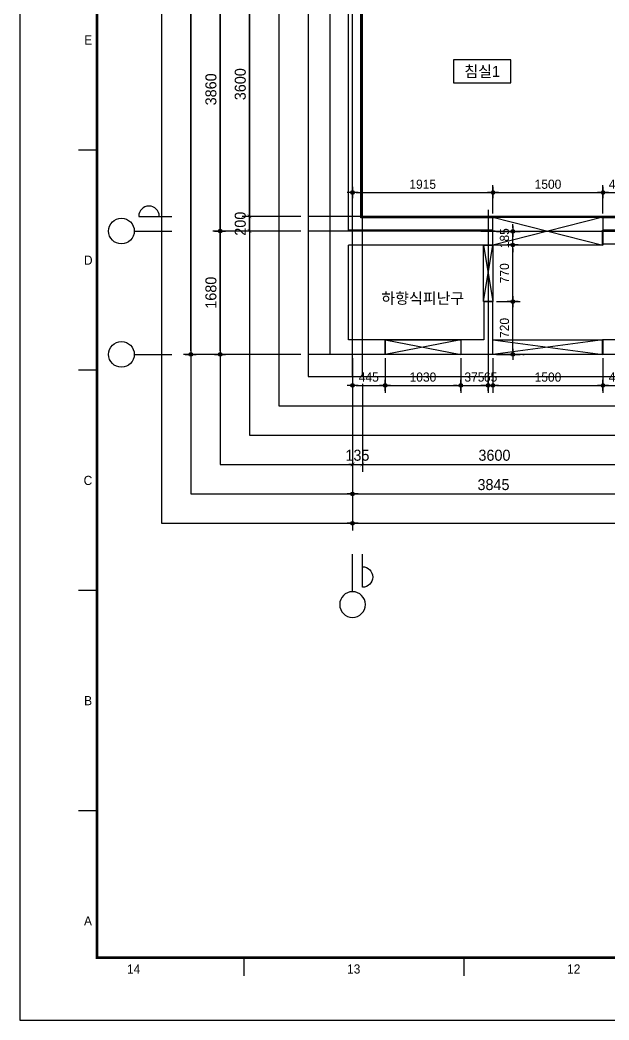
# Model space of a CAD drawing. Header units: millimetres. Extents: x 0 to 92204, y -190080 to 23760.
# Drawn here: x 0 to 8031, y -190080 to -176458 of the extents above; entities that cross this region are included whole.
import ezdxf
from ezdxf.enums import TextEntityAlignment as Align

# ---------------------------------------------------------------- set-up
doc = ezdxf.new("R2010")
doc.units = ezdxf.units.MM
doc.header["$LTSCALE"] = 100
doc.linetypes.add('AUDIT_D_220706163347-0', pattern=[0])
doc.linetypes.add('CEN', pattern=[62, 60, -1, 0, -1])
doc.layers.get('defpoints').update_dxf_attribs({"color": 139})
for name, color, linetype in [('A-치수', 7, 'AUDIT_D_220706163347-0'), ('AA-BORD-FORM', 7, 'Continuous'), ('AA-BORD-TEXT', 3, 'Continuous'), ('AA-XXXX-DIMS', 7, 'Continuous'), ('CEN_CON', 1, 'CEN'), ('CEN_WALL', 12, 'CEN'), ('CONC', 2, 'Continuous'), ('DIM', 7, 'AUDIT_D_220706163347-0'), ('ELE3_CON', 7, 'Continuous'), ('MC', 135, 'Continuous'), ('WAL', 3, 'Continuous'), ('WAL_DRY', 7, 'Continuous'), ('실명', 3, 'AUDIT_D_220706163347-0'), ('실명박스', 7, 'AUDIT_D_220706163347-0'), ('창호-open', 4, 'Continuous')]:
    doc.layers.add(name, color=color, linetype=linetype)
doc.styles.add('HAUD01', font='Dotum.ttf')
doc.styles.add('돋움', font='Dotum.ttf')
doc.styles.add('맑은고딕', font='malgun.ttf', dxfattribs={"width": 0.9})
doc.dimstyles.new('DIM-50', dxfattribs={"dimscale": 50, "dimtxt": 3, "dimasz": 1, "dimexe": 2, "dimexo": 2, "dimgap": 1, "dimtad": 1, "dimdec": 0, "dimzin": 0, "dimdsep": 46, "dimtxsty": '맑은고딕', "dimblk1": 'DIMDOT', "dimblk2": 'DIMDOT', "dimsah": 1, "dimcen": 0.09, "dimdle": 2, "dimclrd": 7, "dimclre": 7, "dimclrt": 3, "dimadec": 0, "dimazin": 0, "dimtfac": 1, "dimtdec": 0, "dimtix": 1, "dimtmove": 2, "dimatfit": 3, "dimldrblk": 'DIMDOT', "dimfxl": 1, "dimtolj": 1, "dimtzin": 0, "dimarcsym": 0})
doc.dimstyles.new('MCDIM-50', dxfattribs={"dimscale": 50, "dimtxt": 3, "dimasz": 1, "dimexe": 2, "dimexo": 2, "dimgap": 1, "dimtad": 1, "dimdec": 0, "dimzin": 0, "dimdsep": 46, "dimtxsty": '맑은고딕', "dimblk1": 'ARCHTICK', "dimblk2": 'ARCHTICK', "dimsah": 1, "dimcen": 0.09, "dimdle": 2, "dimclrd": 7, "dimclre": 7, "dimclrt": 3, "dimadec": 0, "dimazin": 0, "dimtfac": 1, "dimtdec": 0, "dimtix": 1, "dimtmove": 2, "dimatfit": 3, "dimldrblk": 'ARCHTICK', "dimfxl": 1, "dimtolj": 1, "dimtzin": 0, "dimarcsym": 0})
doc.dimstyles.new('내부100', dxfattribs={"dimscale": 50, "dimtxt": 2.5, "dimasz": 1, "dimexe": 2, "dimexo": 1, "dimgap": 1, "dimtad": 1, "dimdec": 0, "dimzin": 0, "dimdsep": 46, "dimtxsty": '돋움', "dimblk1": 'DIMDOT', "dimblk2": 'DIMDOT', "dimsah": 1, "dimcen": 0.09, "dimdle": 2, "dimclrd": 7, "dimclre": 7, "dimclrt": 3, "dimadec": 0, "dimazin": 0, "dimtfac": 1, "dimtdec": 0, "dimtix": 1, "dimtmove": 2, "dimatfit": 3, "dimldrblk": 'DIMDOT', "dimfxl": 1, "dimtolj": 1, "dimtzin": 0, "dimarcsym": 0})

# ---------------------------------------------------------------- blocks, each defined once
blk = doc.blocks.new('U-131B(기본)', base_point=(-85340, -187586))
at = {"layer": 'CEN_CON'}
for p, q in [((-85340, -187886), (-85340, -176951)), ((-83395, -185906), (-85945, -185906)), ((-70710, -187586), (-85945, -187586))]:
    blk.add_line(p, q, dxfattribs=at)
at = {"layer": 'CEN_WALL'}
for p, q in [((-83490, -185616), (-83490, -187886)), ((-81285, -185911), (-83590, -185911))]:
    blk.add_line(p, q, dxfattribs=at)
at = {"layer": 'CONC'}
for p, q in [((-85645, -187586), (-85645, -177841)), ((-85395, -185896), (-85395, -178041)), ((-83430, -185896), (-85395, -185896)), ((-83430, -185896), (-83430, -186096)), ((-85395, -187386), (-85395, -186096)), ((-83430, -186096), (-85395, -186096)), ((-83550, -186866), (-83550, -187386)), ((-83550, -186866), (-83430, -186866)), ((-83430, -186866), (-83430, -187586)), ((-84895, -187386), (-85395, -187386)), ((-84895, -187386), (-84895, -187586)), ((-83550, -187386), (-83865, -187386)), ((-83865, -187386), (-83865, -187586)), ((-80935, -187386), (-81930, -187386)), ((-81930, -187586), (-81930, -187386)), ((-84895, -187586), (-85645, -187586)), ((-83430, -187586), (-83865, -187586)), ((-80935, -187586), (-81930, -187586))]:
    blk.add_line(p, q, dxfattribs=at)
at = {"layer": 'ELE3_CON'}
for p, q in [((-83865, -187386), (-84895, -187386)), ((-83430, -187386), (-81930, -187386)), ((-83865, -187586), (-84895, -187586))]:
    blk.add_line(p, q, dxfattribs=at)
at = {"layer": 'MC'}
for p, q in [((-85205, -187886), (-85205, -176951)), ((-81285, -185706), (-85945, -185706))]:
    blk.add_line(p, q, dxfattribs=at)
at = {"layer": 'WAL'}
for p, q in [((-81575, -185896), (-81930, -185896)), ((-81930, -186086), (-81930, -185896)), ((-81765, -186086), (-81930, -186086))]:
    blk.add_line(p, q, dxfattribs=at)
at = {"layer": 'WAL_DRY'}
for p, q in [((-85225, -185726), (-85225, -179626)), ((-85215, -185716), (-85215, -179636)), ((-83415, -185726), (-85225, -185726)), ((-83415, -185716), (-85215, -185716)), ((-81595, -185716), (-81945, -185716)), ((-81595, -185726), (-81945, -185726))]:
    blk.add_line(p, q, dxfattribs=at)
blk = doc.blocks.new('중심')
at = {"layer": 'DIM'}
blk.add_line((-350, 0), (0, 0), dxfattribs=at)
blk.add_circle((-470, 0), 120, dxfattribs=at)
blk = doc.blocks.new('DIMDOT')
at = {"layer": 'AA-XXXX-DIMS'}
for p, q in [((-1.5, 0), (1.5, 0)), ((0, -1.5), (0, 1.5))]:
    blk.add_line(p, q, dxfattribs=at)
for radius in [0.5, 0.25]:
    blk.add_circle((0, 0), radius, dxfattribs=at)
blk = doc.blocks.new('*D2534')
at = {"layer": 'defpoints', "color": 0, "transparency": 16777216}
for p in [(2729, -203093), (3929, -203093), (3929, -204773)]:
    blk.add_point(p, dxfattribs=at)
at = {"layer": 'DIM', "color": 7, "lineweight": -2, "transparency": 16777216}
for p, q in [((3829, -203093), (2629, -203093)), ((2729, -204723), (2729, -203143)), ((3829, -204773), (2629, -204773))]:
    blk.add_line(p, q, dxfattribs=at)
at = {"layer": 'DIM', "color": 7, "lineweight": -2, "transparency": 16777216, "xscale": 50, "yscale": 50, "zscale": 50}
for p, rotation in [((2729, -203093), 90), ((2729, -204773), 270)]:
    blk.add_blockref('DIMDOT', p, dxfattribs=dict(at, rotation=rotation))
at = {"layer": 'DIM', "color": 3, "transparency": 16777216, "insert": (2604, -203933), "char_height": 150, "attachment_point": 5, "rotation": 90, "style": 'HAUD01'}
blk.add_mtext('\\A1;1680', dxfattribs=at)
blk = doc.blocks.new('*D2535')
at = {"layer": 'defpoints', "color": 0, "transparency": 16777216}
for p in [(2729, -199233), (3929, -199233), (3929, -203093)]:
    blk.add_point(p, dxfattribs=at)
at = {"layer": 'DIM', "color": 7, "lineweight": -2, "transparency": 16777216}
for p, q in [((3829, -199233), (2629, -199233)), ((2729, -203043), (2729, -199283)), ((3829, -203093), (2629, -203093))]:
    blk.add_line(p, q, dxfattribs=at)
at = {"layer": 'DIM', "color": 7, "lineweight": -2, "transparency": 16777216, "xscale": 50, "yscale": 50, "zscale": 50}
for p, rotation in [((2729, -199233), 90), ((2729, -203093), 270)]:
    blk.add_blockref('DIMDOT', p, dxfattribs=dict(at, rotation=rotation))
at = {"layer": 'DIM', "color": 3, "transparency": 16777216, "insert": (2604, -201163), "char_height": 150, "attachment_point": 5, "rotation": 90, "style": 'HAUD01'}
blk.add_mtext('\\A1;3860', dxfattribs=at)
blk = doc.blocks.new('*D2539')
at = {"layer": 'defpoints', "color": 0, "transparency": 16777216}
for p in [(2329, -194438), (3929, -194438), (3929, -204773)]:
    blk.add_point(p, dxfattribs=at)
at = {"layer": 'DIM', "color": 7, "lineweight": -2, "transparency": 16777216}
for p, q in [((3829, -194438), (2229, -194438)), ((2329, -204723), (2329, -194488)), ((3829, -204773), (2229, -204773))]:
    blk.add_line(p, q, dxfattribs=at)
at = {"layer": 'DIM', "color": 7, "lineweight": -2, "transparency": 16777216, "xscale": 50, "yscale": 50, "zscale": 50}
for p, rotation in [((2329, -194438), 90), ((2329, -204773), 270)]:
    blk.add_blockref('DIMDOT', p, dxfattribs=dict(at, rotation=rotation))
at = {"layer": 'DIM', "color": 3, "transparency": 16777216, "insert": (2204, -199606), "char_height": 150, "attachment_point": 5, "rotation": 90, "style": 'HAUD01'}
blk.add_mtext('\\A1;10335', dxfattribs=at)
blk = doc.blocks.new('*D2540')
at = {"layer": 'defpoints', "color": 0, "transparency": 16777216}
for p in [(4534, -205073), (8379, -205073), (8379, -206673)]:
    blk.add_point(p, dxfattribs=at)
at = {"layer": 'DIM', "color": 7, "lineweight": -2, "transparency": 16777216}
for p, q in [((4534, -205173), (4534, -206773)), ((8379, -205173), (8379, -206773)), ((4584, -206673), (8329, -206673))]:
    blk.add_line(p, q, dxfattribs=at)
at = {"layer": 'DIM', "color": 7, "lineweight": -2, "transparency": 16777216, "xscale": 50, "yscale": 50, "zscale": 50, "rotation": 180}
blk.add_blockref('DIMDOT', (4534, -206673), dxfattribs=at)
at = {"layer": 'DIM', "color": 7, "lineweight": -2, "transparency": 16777216, "xscale": 50, "yscale": 50, "zscale": 50}
blk.add_blockref('DIMDOT', (8379, -206673), dxfattribs=at)
at = {"layer": 'DIM', "color": 3, "transparency": 16777216, "insert": (6456, -206548), "char_height": 150, "attachment_point": 5, "style": 'HAUD01'}
blk.add_mtext('\\A1;3845', dxfattribs=at)
blk = doc.blocks.new('*D2548')
at = {"layer": 'defpoints', "color": 0, "transparency": 16777216}
for p in [(4534, -205073), (30049, -205073), (30049, -207073)]:
    blk.add_point(p, dxfattribs=at)
at = {"layer": 'DIM', "color": 7, "lineweight": -2, "transparency": 16777216}
for p, q in [((4534, -205173), (4534, -207173)), ((30049, -205173), (30049, -207173)), ((4584, -207073), (29999, -207073))]:
    blk.add_line(p, q, dxfattribs=at)
at = {"layer": 'DIM', "color": 7, "lineweight": -2, "transparency": 16777216, "xscale": 50, "yscale": 50, "zscale": 50, "rotation": 180}
blk.add_blockref('DIMDOT', (4534, -207073), dxfattribs=at)
at = {"layer": 'DIM', "color": 7, "lineweight": -2, "transparency": 16777216, "xscale": 50, "yscale": 50, "zscale": 50}
blk.add_blockref('DIMDOT', (30049, -207073), dxfattribs=at)
at = {"layer": 'DIM', "color": 3, "transparency": 16777216, "insert": (17291, -206948), "char_height": 150, "attachment_point": 5, "style": 'HAUD01'}
blk.add_mtext('\\A1;25515', dxfattribs=at)
blk = doc.blocks.new('_ArchTick')
at = {"color": 0, "linetype": 'ByBlock', "const_width": 0.15}
blk.add_lwpolyline([(-0.5, -0.5), (0.5, 0.5)], dxfattribs=at)
blk = doc.blocks.new('*D2549')
at = {"layer": 'defpoints', "color": 0, "linetype": 'ByBlock', "transparency": 16777216}
for p in [(4534, -205073), (4669, -205073), (4669, -206273)]:
    blk.add_point(p, dxfattribs=at)
at = {"layer": 'DIM', "color": 7, "linetype": 'ByBlock', "lineweight": -2, "transparency": 16777216}
for p, q in [((4534, -205173), (4534, -206373)), ((4669, -205173), (4669, -206373)), ((4534, -206273), (4484, -206273)), ((4534, -206273), (4669, -206273)), ((4669, -206273), (4719, -206273))]:
    blk.add_line(p, q, dxfattribs=at)
at = {"layer": 'DIM', "color": 7, "linetype": 'ByBlock', "lineweight": -2, "transparency": 16777216, "xscale": 50, "yscale": 50, "zscale": 50}
blk.add_blockref('_ArchTick', (4534, -206273), dxfattribs=at)
at = {"layer": 'DIM', "color": 7, "linetype": 'ByBlock', "lineweight": -2, "transparency": 16777216, "xscale": 50, "yscale": 50, "zscale": 50, "rotation": 180}
blk.add_blockref('_ArchTick', (4669, -206273), dxfattribs=at)
at = {"layer": 'DIM', "color": 3, "linetype": 'ByBlock', "transparency": 16777216, "insert": (4601, -206148), "char_height": 150, "attachment_point": 5, "style": 'HAUD01'}
blk.add_mtext('\\A1;135', dxfattribs=at)
blk = doc.blocks.new('*D2550')
at = {"layer": 'defpoints', "color": 0, "linetype": 'ByBlock', "transparency": 16777216}
for p in [(4669, -205073), (8269, -205073), (8269, -206273)]:
    blk.add_point(p, dxfattribs=at)
at = {"layer": 'DIM', "color": 7, "linetype": 'ByBlock', "lineweight": -2, "transparency": 16777216}
for p, q in [((4669, -205173), (4669, -206373)), ((8269, -205173), (8269, -206373)), ((4569, -206273), (8369, -206273))]:
    blk.add_line(p, q, dxfattribs=at)
at = {"layer": 'DIM', "color": 7, "linetype": 'ByBlock', "lineweight": -2, "transparency": 16777216, "xscale": 50, "yscale": 50, "zscale": 50, "rotation": 180}
blk.add_blockref('_ArchTick', (4669, -206273), dxfattribs=at)
at = {"layer": 'DIM', "color": 7, "linetype": 'ByBlock', "lineweight": -2, "transparency": 16777216, "xscale": 50, "yscale": 50, "zscale": 50}
blk.add_blockref('_ArchTick', (8269, -206273), dxfattribs=at)
at = {"layer": 'DIM', "color": 3, "linetype": 'ByBlock', "transparency": 16777216, "insert": (6469, -206148), "char_height": 150, "attachment_point": 5, "style": 'HAUD01'}
blk.add_mtext('\\A1;3600', dxfattribs=at)
blk = doc.blocks.new('*D2580')
at = {"layer": 'defpoints', "color": 0, "linetype": 'ByBlock', "transparency": 16777216}
for p in [(3129, -202893), (3929, -202893), (3929, -203093)]:
    blk.add_point(p, dxfattribs=at)
at = {"layer": 'DIM', "color": 7, "linetype": 'ByBlock', "lineweight": -2, "transparency": 16777216}
for p, q in [((3829, -202893), (3029, -202893)), ((3129, -202893), (3129, -202843)), ((3129, -203093), (3129, -202893)), ((3829, -203093), (3029, -203093)), ((3129, -203093), (3129, -203143))]:
    blk.add_line(p, q, dxfattribs=at)
at = {"layer": 'DIM', "color": 7, "linetype": 'ByBlock', "lineweight": -2, "transparency": 16777216, "xscale": 50, "yscale": 50, "zscale": 50}
for p, rotation in [((3129, -202893), 270), ((3129, -203093), 90)]:
    blk.add_blockref('_ArchTick', p, dxfattribs=dict(at, rotation=rotation))
at = {"layer": 'DIM', "color": 3, "linetype": 'ByBlock', "transparency": 16777216, "insert": (3004, -202993), "char_height": 150, "attachment_point": 5, "rotation": 90, "style": 'HAUD01'}
blk.add_mtext('\\A1;200', dxfattribs=at)
blk = doc.blocks.new('*D2581')
at = {"layer": 'defpoints', "color": 0, "linetype": 'ByBlock', "transparency": 16777216}
for p in [(3129, -199293), (3929, -199293), (3929, -202893)]:
    blk.add_point(p, dxfattribs=at)
at = {"layer": 'DIM', "color": 7, "linetype": 'ByBlock', "lineweight": -2, "transparency": 16777216}
for p, q in [((3129, -202993), (3129, -199193)), ((3829, -199293), (3029, -199293)), ((3829, -202893), (3029, -202893))]:
    blk.add_line(p, q, dxfattribs=at)
at = {"layer": 'DIM', "color": 7, "linetype": 'ByBlock', "lineweight": -2, "transparency": 16777216, "xscale": 50, "yscale": 50, "zscale": 50}
for p, rotation in [((3129, -199293), 90), ((3129, -202893), 270)]:
    blk.add_blockref('_ArchTick', p, dxfattribs=dict(at, rotation=rotation))
at = {"layer": 'DIM', "color": 3, "linetype": 'ByBlock', "transparency": 16777216, "insert": (3004, -201093), "char_height": 150, "attachment_point": 5, "rotation": 90, "style": 'HAUD01'}
blk.add_mtext('\\A1;3600', dxfattribs=at)
blk = doc.blocks.new('XR-FORM 청주월명')
at = {"layer": 'AA-BORD-FORM', "color": 2}
for p, q in [((21, 237), (16, 237)), ((21, 177), (16, 177)), ((21, 117), (16, 117)), ((21, 57), (16, 57)), ((61, 17), (61, 12)), ((121, 17), (121, 12))]:
    blk.add_line(p, q, dxfattribs=at)
at = {"layer": 'AA-BORD-FORM', "color": 1}
blk.add_lwpolyline([(0, 0), (841, 0), (841, 594), (0, 594)], close=True, dxfattribs=at)
at = {"layer": 'AA-BORD-FORM', "color": 2, "const_width": 0.682}
blk.add_lwpolyline([(21, 17), (21, 577), (821, 577), (821, 17)], close=True, dxfattribs=at)
at = {"layer": 'AA-BORD-TEXT', "color": 7, "style": 'HAUD01'}
for s, p in [('E', (18.61, 267)), ('D', (18.61, 207)), ('C', (18.54, 147)), ('B', (18.58, 87)), ('A', (18.54, 27)), ('14', (31, 13.9)), ('13', (91, 13.9)), ('12', (151, 13.9))]:
    blk.add_text(s, height=2.5, dxfattribs=at).set_placement(p, align=Align.MIDDLE_CENTER)
blk = doc.blocks.new('*D1366')
at = {"layer": 'defpoints', "color": 0, "transparency": 16777216}
for p in [(4534, -181013), (4979, -181013), (4979, -181436)]:
    blk.add_point(p, dxfattribs=at)
at = {"layer": 'DIM', "color": 7, "lineweight": -2, "transparency": 16777216}
for p, q in [((4534, -181063), (4534, -181536)), ((4979, -181063), (4979, -181536)), ((4584, -181436), (4929, -181436))]:
    blk.add_line(p, q, dxfattribs=at)
at = {"layer": 'DIM', "color": 7, "lineweight": -2, "transparency": 16777216, "xscale": 50, "yscale": 50, "zscale": 50, "rotation": 180}
blk.add_blockref('DIMDOT', (4534, -181436), dxfattribs=at)
at = {"layer": 'DIM', "color": 7, "lineweight": -2, "transparency": 16777216, "xscale": 50, "yscale": 50, "zscale": 50}
blk.add_blockref('DIMDOT', (4979, -181436), dxfattribs=at)
at = {"layer": 'DIM', "color": 3, "transparency": 16777216, "insert": (4756, -181323), "char_height": 125, "attachment_point": 5, "style": '돋움'}
blk.add_mtext('\\A1;445', dxfattribs=at)
blk = doc.blocks.new('*D1367')
at = {"layer": 'defpoints', "color": 0, "transparency": 16777216}
for p in [(4979, -181013), (6009, -181013), (6009, -181436)]:
    blk.add_point(p, dxfattribs=at)
at = {"layer": 'DIM', "color": 7, "lineweight": -2, "transparency": 16777216}
for p, q in [((4979, -181063), (4979, -181536)), ((6009, -181063), (6009, -181536)), ((5029, -181436), (5959, -181436))]:
    blk.add_line(p, q, dxfattribs=at)
at = {"layer": 'DIM', "color": 7, "lineweight": -2, "transparency": 16777216, "xscale": 50, "yscale": 50, "zscale": 50, "rotation": 180}
blk.add_blockref('DIMDOT', (4979, -181436), dxfattribs=at)
at = {"layer": 'DIM', "color": 7, "lineweight": -2, "transparency": 16777216, "xscale": 50, "yscale": 50, "zscale": 50}
blk.add_blockref('DIMDOT', (6009, -181436), dxfattribs=at)
at = {"layer": 'DIM', "color": 3, "transparency": 16777216, "insert": (5494, -181323), "char_height": 125, "attachment_point": 5, "style": '돋움'}
blk.add_mtext('\\A1;1030', dxfattribs=at)
blk = doc.blocks.new('*D1368')
at = {"layer": 'defpoints', "color": 0, "transparency": 16777216}
for p in [(6009, -181013), (6384, -181013), (6384, -181436)]:
    blk.add_point(p, dxfattribs=at)
at = {"layer": 'DIM', "color": 7, "lineweight": -2, "transparency": 16777216}
for p, q in [((6009, -181063), (6009, -181536)), ((6384, -181063), (6384, -181536)), ((5959, -181436), (5909, -181436)), ((6009, -181436), (6384, -181436)), ((6434, -181436), (6484, -181436))]:
    blk.add_line(p, q, dxfattribs=at)
at = {"layer": 'DIM', "color": 7, "lineweight": -2, "transparency": 16777216, "xscale": 50, "yscale": 50, "zscale": 50}
blk.add_blockref('DIMDOT', (6009, -181436), dxfattribs=at)
at = {"layer": 'DIM', "color": 7, "lineweight": -2, "transparency": 16777216, "xscale": 50, "yscale": 50, "zscale": 50, "rotation": 180}
blk.add_blockref('DIMDOT', (6384, -181436), dxfattribs=at)
at = {"layer": 'DIM', "color": 3, "transparency": 16777216, "insert": (6196, -181323), "char_height": 125, "attachment_point": 5, "style": '돋움'}
blk.add_mtext('\\A1;375', dxfattribs=at)
blk = doc.blocks.new('*D1369')
at = {"layer": 'defpoints', "color": 0, "transparency": 16777216}
for p in [(6384, -181013), (6449, -181013), (6449, -181436)]:
    blk.add_point(p, dxfattribs=at)
at = {"layer": 'DIM', "color": 7, "lineweight": -2, "transparency": 16777216}
for p, q in [((6384, -181063), (6384, -181536)), ((6449, -181063), (6449, -181536)), ((6334, -181436), (6284, -181436)), ((6384, -181436), (6449, -181436)), ((6499, -181436), (6549, -181436))]:
    blk.add_line(p, q, dxfattribs=at)
at = {"layer": 'DIM', "color": 7, "lineweight": -2, "transparency": 16777216, "xscale": 50, "yscale": 50, "zscale": 50}
blk.add_blockref('DIMDOT', (6384, -181436), dxfattribs=at)
at = {"layer": 'DIM', "color": 7, "lineweight": -2, "transparency": 16777216, "xscale": 50, "yscale": 50, "zscale": 50, "rotation": 180}
blk.add_blockref('DIMDOT', (6449, -181436), dxfattribs=at)
at = {"layer": 'DIM', "color": 3, "transparency": 16777216, "insert": (6416, -181323), "char_height": 125, "attachment_point": 5, "style": '돋움'}
blk.add_mtext('\\A1;65', dxfattribs=at)
blk = doc.blocks.new('*D1370')
at = {"layer": 'defpoints', "color": 0, "transparency": 16777216}
for p in [(6449, -181013), (7949, -181013), (7949, -181436)]:
    blk.add_point(p, dxfattribs=at)
at = {"layer": 'DIM', "color": 7, "lineweight": -2, "transparency": 16777216}
for p, q in [((6449, -181063), (6449, -181536)), ((7949, -181063), (7949, -181536)), ((6499, -181436), (7899, -181436))]:
    blk.add_line(p, q, dxfattribs=at)
at = {"layer": 'DIM', "color": 7, "lineweight": -2, "transparency": 16777216, "xscale": 50, "yscale": 50, "zscale": 50, "rotation": 180}
blk.add_blockref('DIMDOT', (6449, -181436), dxfattribs=at)
at = {"layer": 'DIM', "color": 7, "lineweight": -2, "transparency": 16777216, "xscale": 50, "yscale": 50, "zscale": 50}
blk.add_blockref('DIMDOT', (7949, -181436), dxfattribs=at)
at = {"layer": 'DIM', "color": 3, "transparency": 16777216, "insert": (7199, -181323), "char_height": 125, "attachment_point": 5, "style": '돋움'}
blk.add_mtext('\\A1;1500', dxfattribs=at)
blk = doc.blocks.new('*D1371')
at = {"layer": 'defpoints', "color": 0, "transparency": 16777216}
for p in [(7949, -181013), (8379, -181013), (8379, -181436)]:
    blk.add_point(p, dxfattribs=at)
at = {"layer": 'DIM', "color": 7, "lineweight": -2, "transparency": 16777216}
for p, q in [((7949, -181063), (7949, -181536)), ((8379, -181063), (8379, -181536)), ((7999, -181436), (8329, -181436))]:
    blk.add_line(p, q, dxfattribs=at)
at = {"layer": 'DIM', "color": 7, "lineweight": -2, "transparency": 16777216, "xscale": 50, "yscale": 50, "zscale": 50, "rotation": 180}
blk.add_blockref('DIMDOT', (7949, -181436), dxfattribs=at)
at = {"layer": 'DIM', "color": 7, "lineweight": -2, "transparency": 16777216, "xscale": 50, "yscale": 50, "zscale": 50}
blk.add_blockref('DIMDOT', (8379, -181436), dxfattribs=at)
at = {"layer": 'DIM', "color": 3, "transparency": 16777216, "insert": (8164, -181323), "char_height": 125, "attachment_point": 5, "style": '돋움'}
blk.add_mtext('\\A1;430', dxfattribs=at)
blk = doc.blocks.new('*D1387')
at = {"layer": 'defpoints', "color": 0, "transparency": 16777216}
for p in [(6449, -180293), (6719, -180293), (6449, -181013)]:
    blk.add_point(p, dxfattribs=at)
at = {"layer": 'DIM', "color": 7, "lineweight": -2, "transparency": 16777216}
for p, q in [((6499, -180293), (6819, -180293)), ((6719, -180963), (6719, -180343)), ((6499, -181013), (6819, -181013))]:
    blk.add_line(p, q, dxfattribs=at)
at = {"layer": 'DIM', "color": 7, "lineweight": -2, "transparency": 16777216, "xscale": 50, "yscale": 50, "zscale": 50}
for p, rotation in [((6719, -180293), 90), ((6719, -181013), 270)]:
    blk.add_blockref('DIMDOT', p, dxfattribs=dict(at, rotation=rotation))
at = {"layer": 'DIM', "color": 3, "transparency": 16777216, "insert": (6606, -180653), "char_height": 125, "attachment_point": 5, "rotation": 90, "style": '돋움'}
blk.add_mtext('\\A1;720', dxfattribs=at)
blk = doc.blocks.new('*D1388')
at = {"layer": 'defpoints', "color": 0, "transparency": 16777216}
for p in [(6449, -179523), (6719, -179523), (6449, -180293)]:
    blk.add_point(p, dxfattribs=at)
at = {"layer": 'DIM', "color": 7, "lineweight": -2, "transparency": 16777216}
for p, q in [((6499, -179523), (6819, -179523)), ((6719, -180243), (6719, -179573)), ((6499, -180293), (6819, -180293))]:
    blk.add_line(p, q, dxfattribs=at)
at = {"layer": 'DIM', "color": 7, "lineweight": -2, "transparency": 16777216, "xscale": 50, "yscale": 50, "zscale": 50}
for p, rotation in [((6719, -179523), 90), ((6719, -180293), 270)]:
    blk.add_blockref('DIMDOT', p, dxfattribs=dict(at, rotation=rotation))
at = {"layer": 'DIM', "color": 3, "transparency": 16777216, "insert": (6606, -179908), "char_height": 125, "attachment_point": 5, "rotation": 90, "style": '돋움'}
blk.add_mtext('\\A1;770', dxfattribs=at)
blk = doc.blocks.new('*D1389')
at = {"layer": 'defpoints', "color": 0, "transparency": 16777216}
for p in [(6449, -179338), (6719, -179338), (6449, -179523)]:
    blk.add_point(p, dxfattribs=at)
at = {"layer": 'DIM', "color": 7, "lineweight": -2, "transparency": 16777216}
for p, q in [((6719, -179288), (6719, -179238)), ((6499, -179338), (6819, -179338)), ((6719, -179523), (6719, -179338)), ((6499, -179523), (6819, -179523)), ((6719, -179573), (6719, -179623))]:
    blk.add_line(p, q, dxfattribs=at)
at = {"layer": 'DIM', "color": 7, "lineweight": -2, "transparency": 16777216, "xscale": 50, "yscale": 50, "zscale": 50}
for p, rotation in [((6719, -179338), 270), ((6719, -179523), 90)]:
    blk.add_blockref('DIMDOT', p, dxfattribs=dict(at, rotation=rotation))
at = {"layer": 'DIM', "color": 3, "transparency": 16777216, "insert": (6606, -179431), "char_height": 125, "attachment_point": 5, "rotation": 90, "style": '돋움'}
blk.add_mtext('\\A1;185', dxfattribs=at)
blk = doc.blocks.new('*D1390')
at = {"layer": 'defpoints', "color": 0, "transparency": 16777216}
for p in [(6449, -178808), (4534, -179143), (6449, -179143)]:
    blk.add_point(p, dxfattribs=at)
at = {"layer": 'DIM', "color": 7, "lineweight": -2, "transparency": 16777216}
for p, q in [((4534, -179093), (4534, -178708)), ((6449, -179093), (6449, -178708)), ((4584, -178808), (6399, -178808))]:
    blk.add_line(p, q, dxfattribs=at)
at = {"layer": 'DIM', "color": 7, "lineweight": -2, "transparency": 16777216, "xscale": 50, "yscale": 50, "zscale": 50, "rotation": 180}
blk.add_blockref('DIMDOT', (4534, -178808), dxfattribs=at)
at = {"layer": 'DIM', "color": 7, "lineweight": -2, "transparency": 16777216, "xscale": 50, "yscale": 50, "zscale": 50}
blk.add_blockref('DIMDOT', (6449, -178808), dxfattribs=at)
at = {"layer": 'DIM', "color": 3, "transparency": 16777216, "insert": (5491, -178696), "char_height": 125, "attachment_point": 5, "style": '돋움'}
blk.add_mtext('\\A1;1915', dxfattribs=at)
blk = doc.blocks.new('*D1391')
at = {"layer": 'defpoints', "color": 0, "transparency": 16777216}
for p in [(7949, -178808), (6449, -179143), (7949, -179143)]:
    blk.add_point(p, dxfattribs=at)
at = {"layer": 'DIM', "color": 7, "lineweight": -2, "transparency": 16777216}
for p, q in [((6449, -179093), (6449, -178708)), ((7949, -179093), (7949, -178708)), ((6499, -178808), (7899, -178808))]:
    blk.add_line(p, q, dxfattribs=at)
at = {"layer": 'DIM', "color": 7, "lineweight": -2, "transparency": 16777216, "xscale": 50, "yscale": 50, "zscale": 50, "rotation": 180}
blk.add_blockref('DIMDOT', (6449, -178808), dxfattribs=at)
at = {"layer": 'DIM', "color": 7, "lineweight": -2, "transparency": 16777216, "xscale": 50, "yscale": 50, "zscale": 50}
blk.add_blockref('DIMDOT', (7949, -178808), dxfattribs=at)
at = {"layer": 'DIM', "color": 3, "transparency": 16777216, "insert": (7199, -178696), "char_height": 125, "attachment_point": 5, "style": '돋움'}
blk.add_mtext('\\A1;1500', dxfattribs=at)
blk = doc.blocks.new('*D1392')
at = {"layer": 'defpoints', "color": 0, "transparency": 16777216}
for p in [(8379, -178808), (7949, -179143), (8379, -179143)]:
    blk.add_point(p, dxfattribs=at)
at = {"layer": 'DIM', "color": 7, "lineweight": -2, "transparency": 16777216}
for p, q in [((7949, -179093), (7949, -178708)), ((8379, -179093), (8379, -178708)), ((7999, -178808), (8329, -178808))]:
    blk.add_line(p, q, dxfattribs=at)
at = {"layer": 'DIM', "color": 7, "lineweight": -2, "transparency": 16777216, "xscale": 50, "yscale": 50, "zscale": 50, "rotation": 180}
blk.add_blockref('DIMDOT', (7949, -178808), dxfattribs=at)
at = {"layer": 'DIM', "color": 7, "lineweight": -2, "transparency": 16777216, "xscale": 50, "yscale": 50, "zscale": 50}
blk.add_blockref('DIMDOT', (8379, -178808), dxfattribs=at)
at = {"layer": 'DIM', "color": 3, "transparency": 16777216, "insert": (8164, -178696), "char_height": 125, "attachment_point": 5, "style": '돋움'}
blk.add_mtext('\\A1;430', dxfattribs=at)
blk = doc.blocks.new('DIM-1108')
at = {"layer": 'DIM'}
for points in [[(1899, -202893.2, 1), (1619, -202893.2), (2069, -202893.2)], [(4668.8, -207665.8, -1), (4668.8, -207945.8), (4668.8, -207495.8)]]:
    blk.add_lwpolyline(points, format="xyb", dxfattribs=at)
at = {"layer": 'A-치수', "xscale": 1.458333333333333, "yscale": 1.458333333333333, "zscale": 1.458333333333333}
for p in [(2069, -203093.2), (2069, -204773.2)]:
    blk.add_blockref('중심', p, dxfattribs=at)
at = {"layer": 'A-치수', "xscale": -1.458333333333333, "yscale": 1.458333333333333, "zscale": 1.458333333333333, "rotation": 270}
blk.add_blockref('중심', (4533.8, -207495.8), dxfattribs=at)
at = {"layer": 'DIM'}
for base, p1, p2, angle, picture, middle in [((2328.8, -194438.2), (3928.8, -204773.2), (3928.8, -194438.2), 90, '*D2539', (2203.7, -199605.7)), ((2728.8, -199233.2), (3928.8, -203093.2), (3928.8, -199233.2), 90, '*D2535', (2603.7, -201163.2)), ((2728.8, -203093.2), (3928.8, -204773.2), (3928.8, -203093.2), 90, '*D2534', (2603.7, -203933.2)), ((8378.8, -206673.2), (4533.8, -205073.2), (8378.8, -205073.2), 180, '*D2540', (6456.3, -206548.1)), ((30048.8, -207073.2), (4533.8, -205073.2), (30048.8, -205073.2), 180, '*D2548', (17291.3, -206948.1))]:
    dim = blk.add_linear_dim(base=base, p1=p1, p2=p2, angle=angle, dimstyle='DIM-50', override={"dimscale": 50, "dimtxsty": 'HAUD01'}, dxfattribs=at)
    dim.commit()
    dim.dimension.update_dxf_attribs({"geometry": picture, "text_midpoint": middle})
at = {"layer": 'DIM', "linetype": 'ByBlock'}
for base, p1, p2, angle, picture, middle in [((3128.8, -199293.2), (3928.8, -202893.2), (3928.8, -199293.2), 90, '*D2581', (3003.7, -201093.2)), ((3128.8, -202893.2), (3928.8, -203093.2), (3928.8, -202893.2), 90, '*D2580', (3003.7, -202993.2)), ((4668.8, -206273.2), (4533.8, -205073.2), (4668.8, -205073.2), 180, '*D2549', (4601.3, -206148.1)), ((8268.8, -206273.2), (4668.8, -205073.2), (8268.8, -205073.2), 180, '*D2550', (6468.8, -206148.1))]:
    dim = blk.add_linear_dim(base=base, p1=p1, p2=p2, angle=angle, dimstyle='MCDIM-50', override={"dimtxsty": 'HAUD01'}, dxfattribs=at)
    dim.commit()
    dim.dimension.update_dxf_attribs({"geometry": picture, "text_midpoint": middle})

msp = doc.modelspace()

# ---------------------------------------------------------------- linework, layer by layer
at = {"layer": 'defpoints'}
for points in [[(36663.8, -166588.2), (1928.8, -166588.2), (1928.8, -183313.2), (36663.8, -183313.2)], [(36263.8, -166988.2), (2328.8, -166988.2), (2328.8, -182913.2), (36263.8, -182913.2)], [(35863.8, -167388.2), (2728.8, -167388.2), (2728.8, -182513.2), (35863.8, -182513.2)], [(35463.8, -167788.2), (3128.8, -167788.2), (3128.8, -182113.2), (35463.8, -182113.2)], [(35063.8, -168188.2), (3528.8, -168188.2), (3528.8, -181713.2), (35063.8, -181713.2)], [(34663.8, -168588.2), (3928.8, -168588.2), (3928.8, -181313.2), (34663.8, -181313.2)]]:
    msp.add_lwpolyline(points, close=True, dxfattribs=at)
at = {"layer": '실명박스'}
msp.add_lwpolyline([(5912.5, -177000.8), (5912.5, -177313.3), (6694.1, -177313.3), (6694.1, -177000.8)], close=True, dxfattribs=at)
at = {"layer": '창호-open'}
for p, q in [((7948.8, -179143.2), (6448.8, -179523.2)), ((6448.8, -179143.2), (7948.8, -179523.2)), ((6318.8, -180293.2), (6448.8, -179523.2)), ((6318.8, -179523.2), (6448.8, -180293.2)), ((6008.8, -180813.2), (4978.8, -181013.2)), ((4978.8, -180813.2), (6008.8, -181013.2)), ((7948.8, -180813.2), (6448.8, -181013.2)), ((6448.8, -180813.2), (7948.8, -181013.2))]:
    msp.add_line(p, q, dxfattribs=at)
for points in [[(6448.8, -179143.2), (7948.8, -179143.2), (7948.8, -179523.2), (6448.8, -179523.2)], [(6448.8, -180293.2), (6318.8, -180293.2), (6318.8, -179523.2), (6448.8, -179523.2)], [(4978.8, -180813.2), (6008.8, -180813.2), (6008.8, -181013.2), (4978.8, -181013.2)], [(6448.8, -180813.2), (7948.8, -180813.2), (7948.8, -181013.2), (6448.8, -181013.2)]]:
    msp.add_lwpolyline(points, close=True, dxfattribs=at)

# ---------------------------------------------------------------- block references
for name, p in [('DIM-1108', (0, 23760)), ('U-131B(기본)', (4533.8, -181013.2))]:
    msp.add_blockref(name, p)
at = {"xscale": 50, "yscale": 50, "zscale": 50}
msp.add_blockref('XR-FORM 청주월명', (0, -190080), dxfattribs=at)

# ---------------------------------------------------------------- texts
at = {"layer": '실명', "style": 'HAUD01'}
for s, p in [('침실1', (6301.9, -177154.8)), ('하향식피난구', (5491.8, -180245.8))]:
    msp.add_text(s, height=150, dxfattribs=at).set_placement(p, align=Align.MIDDLE)

# ---------------------------------------------------------------- dimensions: what is measured, and where the dimension line sits
at = {"layer": 'DIM'}
for base, p1, p2, picture, middle in [((6448.8, -178808.1), (4533.8, -179143.2), (6448.8, -179143.2), '*D1390', (5491.3, -178695.5)), ((7948.8, -178808.1), (6448.8, -179143.2), (7948.8, -179143.2), '*D1391', (7198.8, -178695.5)), ((8378.8, -178808.1), (7948.8, -179143.2), (8378.8, -179143.2), '*D1392', (8163.8, -178695.5))]:
    dim = msp.add_linear_dim(base=base, p1=p1, p2=p2, dimstyle='내부100', override={"dimscale": 50}, dxfattribs=at)
    dim.commit()
    dim.dimension.update_dxf_attribs({"geometry": picture, "text_midpoint": middle})
for base, p1, p2, angle, picture, middle in [((6718.6, -179338.2), (6448.8, -179523.2), (6448.8, -179338.2), 270, '*D1389', (6606.1, -179430.7)), ((6718.6, -179523.2), (6448.8, -180293.2), (6448.8, -179523.2), 270, '*D1388', (6606.1, -179908.2)), ((6718.6, -180293.2), (6448.8, -181013.2), (6448.8, -180293.2), 270, '*D1387', (6606.1, -180653.2)), ((4978.8, -181435.6), (4533.8, -181013.2), (4978.8, -181013.2), 180, '*D1366', (4756.3, -181323)), ((6008.8, -181435.6), (4978.8, -181013.2), (6008.8, -181013.2), 180, '*D1367', (5493.8, -181323)), ((6383.8, -181435.6), (6008.8, -181013.2), (6383.8, -181013.2), 180, '*D1368', (6196.3, -181323)), ((6448.8, -181435.6), (6383.8, -181013.2), (6448.8, -181013.2), 180, '*D1369', (6416.3, -181323)), ((7948.8, -181435.6), (6448.8, -181013.2), (7948.8, -181013.2), 180, '*D1370', (7198.8, -181323)), ((8378.8, -181435.6), (7948.8, -181013.2), (8378.8, -181013.2), 180, '*D1371', (8163.8, -181323))]:
    dim = msp.add_linear_dim(base=base, p1=p1, p2=p2, angle=angle, dimstyle='내부100', override={"dimscale": 50}, dxfattribs=at)
    dim.commit()
    dim.dimension.update_dxf_attribs({"geometry": picture, "text_midpoint": middle})

doc.saveas('drawing.dxf')
